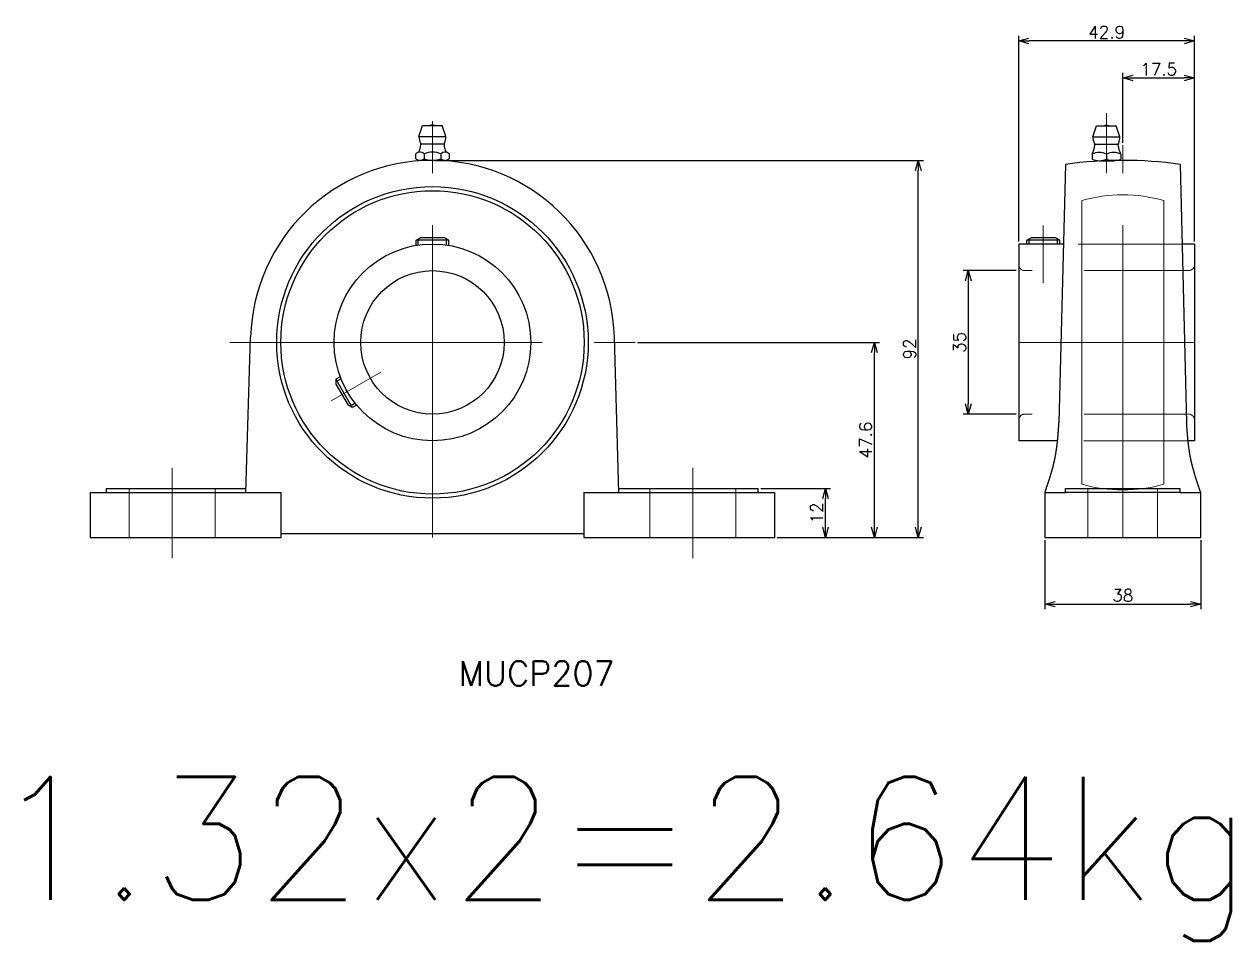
# Model space of a CAD drawing. Header units: millimetres. Extents: x -8731 to 85711, y -14522 to 31379.
# Drawn here: x 4760.3 to 5054.7, y -3097.1 to -2873.5 of the extents above; entities that cross this region are included whole.
import ezdxf

# ---------------------------------------------------------------- set-up
doc = ezdxf.new("R2010")
doc.units = ezdxf.units.MM
doc.header["$LTSCALE"] = 4
doc.header["$PDMODE"] = 99
doc.header["$PDSIZE"] = 1
doc.linetypes.add('CENTER2', pattern=[28.575, 19.05, -3.175, 3.175, -3.175])
doc.linetypes.add('HIDDEN', pattern=[9.525, 6.35, -3.175])
for name, color, linetype, lineweight in [('04_HIDDEN', 2, 'HIDDEN', 13), ('05_CENTER', 4, 'CENTER2', 13), ('08_DIM', 3, 'Continuous', 13)]:
    doc.layers.add(name, color=color, linetype=linetype, lineweight=lineweight)
doc.layers.add('10_DRAFT', color=8, linetype='Continuous', lineweight=0, plot=False)
doc.styles.add('KSS_TXT', font='txt.shx', dxfattribs={"bigfont": 'extfont2.shx'})
doc.dimstyles.new('KSS_DIM', dxfattribs={"dimscale": 3, "dimtxt": 3, "dimasz": 2.5, "dimexe": 1.25, "dimexo": 0.625, "dimtad": 1, "dimdsep": 46, "dimtxsty": 'KSS_TXT', "dimblk": 'OPEN30', "dimcen": 0, "dimazin": 2, "dimtfac": 0.75, "dimtmove": 0, "dimatfit": 3, "dimldrblk": 'OPEN30', "dimfxl": 1, "dimtolj": 1, "dimarcsym": 0})

# ---------------------------------------------------------------- blocks, each defined once
blk = doc.blocks.new('MUCP207c_1')
at = {"color": 0}
for p, q in [((-7.3, 97.72), (-6.4, 100.42)), ((-6.4, 100.42), (-1.6, 100.42)), ((-0.7, 97.72), (-1.6, 100.42)), ((-7.3, 97.72), (-0.7, 97.72)), ((-6.8, 95.97), (-1.2, 95.97)), ((-7.5, 93.55), (-7.5, 92.29)), ((-5.75, 91.92), (-2.25, 91.92)), ((-4, 93.55), (-4, 92.29)), ((-0.5, 93.55), (-0.5, 92.29)), ((-14, 91.01), (-15.58, 27.98)), ((14, 91.01), (15.58, 27.98)), ((-25.4, 71.6), (-25.4, 23.6)), ((-14.49, 71.6), (-25.4, 71.6)), ((-23.4, 72.5), (-22.36, 73.1)), ((-23.4, 71.6), (-23.4, 72.5)), ((-15.4, 72.5), (-23.4, 72.5)), ((-22.85, 71.6), (-22.85, 72.82)), ((-16.44, 73.1), (-22.36, 73.1)), ((-15.4, 72.5), (-16.44, 73.1)), ((-15.95, 71.6), (-15.95, 72.82)), ((-15.4, 71.6), (-15.4, 72.5)), ((17.5, 71.6), (14.49, 71.6)), ((17.5, 71.6), (17.5, 23.6)), ((-15.93, 23.6), (-25.4, 23.6)), ((17.5, 23.6), (15.93, 23.6)), ((-14, 12), (14, 12)), ((-14, 11), (-14, 12)), ((14, 11), (14, 12)), ((-19, 11), (-19, 0)), ((-19, 11), (-14, 11)), ((14, 11), (-14, 11)), ((14, 11), (19, 11)), ((19, 0), (19, 11)), ((-19, 0), (19, 0))]:
    blk.add_line(p, q, dxfattribs=at)
for points in [[(-19, 11, 0), (-18.96, 11.1, 0), (-18.93, 11.21, 0), (-18.89, 11.31, 0), (-18.86, 11.42, 0), (-18.82, 11.52, 0), (-18.79, 11.62, 0), (-18.75, 11.73, 0), (-18.72, 11.83, 0), (-18.68, 11.94, 0), (-18.65, 12.04, 0), (-18.61, 12.14, 0), (-18.58, 12.25, 0), (-18.54, 12.35, 0), (-18.51, 12.46, 0), (-18.47, 12.56, 0), (-18.44, 12.66, 0), (-18.4, 12.77, 0), (-18.37, 12.87, 0), (-18.33, 12.98, 0), (-18.3, 13.08, 0), (-18.26, 13.18, 0), (-18.23, 13.29, 0), (-18.19, 13.39, 0), (-18.16, 13.5, 0), (-18.12, 13.6, 0), (-18.09, 13.71, 0), (-18.06, 13.81, 0), (-18.02, 13.91, 0), (-17.99, 14.02, 0), (-17.96, 14.12, 0), (-17.92, 14.23, 0), (-17.89, 14.33, 0), (-17.86, 14.44, 0), (-17.82, 14.54, 0), (-17.79, 14.64, 0), (-17.76, 14.75, 0), (-17.72, 14.85, 0), (-17.69, 14.96, 0), (-17.66, 15.06, 0), (-17.63, 15.17, 0), (-17.6, 15.27, 0), (-17.56, 15.38, 0), (-17.53, 15.48, 0), (-17.5, 15.59, 0), (-17.47, 15.69, 0), (-17.44, 15.8, 0), (-17.41, 15.9, 0), (-17.38, 16.01, 0), (-17.35, 16.11, 0), (-17.32, 16.22, 0), (-17.29, 16.32, 0), (-17.26, 16.43, 0), (-17.23, 16.53, 0), (-17.2, 16.64, 0), (-17.17, 16.74, 0), (-17.14, 16.85, 0), (-17.11, 16.95, 0), (-17.08, 17.06, 0), (-17.06, 17.16, 0), (-17.03, 17.27, 0), (-17, 17.37, 0), (-16.97, 17.48, 0), (-16.95, 17.59, 0), (-16.92, 17.69, 0), (-16.89, 17.8, 0), (-16.87, 17.9, 0), (-16.84, 18.01, 0), (-16.82, 18.12, 0), (-16.79, 18.22, 0), (-16.77, 18.33, 0), (-16.74, 18.43, 0), (-16.72, 18.54, 0), (-16.69, 18.65, 0), (-16.67, 18.75, 0), (-16.65, 18.86, 0), (-16.63, 18.97, 0), (-16.6, 19.07, 0), (-16.58, 19.18, 0), (-16.56, 19.29, 0), (-16.54, 19.39, 0), (-16.52, 19.5, 0), (-16.49, 19.61, 0), (-16.47, 19.71, 0), (-16.45, 19.82, 0), (-16.43, 19.93, 0), (-16.41, 20.03, 0), (-16.4, 20.14, 0), (-16.38, 20.25, 0), (-16.36, 20.36, 0), (-16.34, 20.46, 0), (-16.32, 20.57, 0), (-16.3, 20.68, 0), (-16.29, 20.79, 0), (-16.27, 20.89, 0), (-16.25, 21, 0), (-16.24, 21.11, 0), (-16.22, 21.22, 0), (-16.2, 21.32, 0), (-16.19, 21.43, 0), (-16.17, 21.54, 0), (-16.16, 21.65, 0), (-16.14, 21.76, 0), (-16.13, 21.87, 0), (-16.11, 21.97, 0), (-16.1, 22.08, 0), (-16.09, 22.19, 0), (-16.07, 22.3, 0), (-16.06, 22.41, 0), (-16.05, 22.52, 0), (-16.03, 22.62, 0), (-16.02, 22.73, 0), (-16.01, 22.84, 0), (-16, 22.95, 0), (-15.98, 23.06, 0), (-15.97, 23.17, 0), (-15.96, 23.28, 0), (-15.95, 23.38, 0), (-15.94, 23.49, 0), (-15.93, 23.6, 0), (-15.91, 23.71, 0), (-15.9, 23.82, 0), (-15.89, 23.93, 0), (-15.88, 24.04, 0), (-15.87, 24.15, 0), (-15.86, 24.26, 0), (-15.85, 24.36, 0), (-15.84, 24.47, 0), (-15.83, 24.58, 0), (-15.82, 24.69, 0), (-15.81, 24.8, 0), (-15.8, 24.91, 0), (-15.79, 25.02, 0), (-15.79, 25.13, 0), (-15.78, 25.24, 0), (-15.77, 25.35, 0), (-15.76, 25.46, 0), (-15.75, 25.57, 0), (-15.74, 25.68, 0), (-15.73, 25.79, 0), (-15.72, 25.89, 0), (-15.72, 26, 0), (-15.71, 26.11, 0), (-15.7, 26.22, 0), (-15.69, 26.33, 0), (-15.68, 26.44, 0), (-15.68, 26.55, 0), (-15.67, 26.66, 0), (-15.66, 26.77, 0), (-15.65, 26.88, 0), (-15.64, 26.99, 0), (-15.64, 27.1, 0), (-15.63, 27.21, 0), (-15.62, 27.32, 0), (-15.61, 27.43, 0), (-15.61, 27.54, 0), (-15.6, 27.65, 0), (-15.59, 27.76, 0), (-15.58, 27.87, 0), (-15.58, 27.98, 0)], [(19, 11, 0), (18.96, 11.1, 0), (18.93, 11.21, 0), (18.89, 11.31, 0), (18.86, 11.42, 0), (18.82, 11.52, 0), (18.79, 11.62, 0), (18.75, 11.73, 0), (18.72, 11.83, 0), (18.68, 11.94, 0), (18.65, 12.04, 0), (18.61, 12.14, 0), (18.57, 12.25, 0), (18.54, 12.35, 0), (18.5, 12.46, 0), (18.47, 12.56, 0), (18.43, 12.66, 0), (18.4, 12.77, 0), (18.36, 12.87, 0), (18.33, 12.98, 0), (18.3, 13.08, 0), (18.26, 13.18, 0), (18.23, 13.29, 0), (18.19, 13.39, 0), (18.16, 13.5, 0), (18.12, 13.6, 0), (18.09, 13.71, 0), (18.06, 13.81, 0), (18.02, 13.91, 0), (17.99, 14.02, 0), (17.95, 14.12, 0), (17.92, 14.23, 0), (17.89, 14.33, 0), (17.85, 14.44, 0), (17.82, 14.54, 0), (17.79, 14.64, 0), (17.76, 14.75, 0), (17.72, 14.85, 0), (17.69, 14.96, 0), (17.66, 15.06, 0), (17.63, 15.17, 0), (17.59, 15.27, 0), (17.56, 15.38, 0), (17.53, 15.48, 0), (17.5, 15.59, 0), (17.47, 15.69, 0), (17.44, 15.8, 0), (17.41, 15.9, 0), (17.38, 16.01, 0), (17.35, 16.11, 0), (17.32, 16.22, 0), (17.29, 16.32, 0), (17.26, 16.43, 0), (17.23, 16.53, 0), (17.2, 16.64, 0), (17.17, 16.74, 0), (17.14, 16.85, 0), (17.11, 16.95, 0), (17.08, 17.06, 0), (17.06, 17.16, 0), (17.03, 17.27, 0), (17, 17.37, 0), (16.97, 17.48, 0), (16.95, 17.59, 0), (16.92, 17.69, 0), (16.89, 17.8, 0), (16.87, 17.9, 0), (16.84, 18.01, 0), (16.82, 18.12, 0), (16.79, 18.22, 0), (16.77, 18.33, 0), (16.74, 18.43, 0), (16.72, 18.54, 0), (16.69, 18.65, 0), (16.67, 18.75, 0), (16.65, 18.86, 0), (16.62, 18.97, 0), (16.6, 19.07, 0), (16.58, 19.18, 0), (16.56, 19.29, 0), (16.54, 19.39, 0), (16.51, 19.5, 0), (16.49, 19.61, 0), (16.47, 19.71, 0), (16.45, 19.82, 0), (16.43, 19.93, 0), (16.41, 20.03, 0), (16.39, 20.14, 0), (16.38, 20.25, 0), (16.36, 20.36, 0), (16.34, 20.46, 0), (16.32, 20.57, 0), (16.3, 20.68, 0), (16.29, 20.79, 0), (16.27, 20.89, 0), (16.25, 21, 0), (16.24, 21.11, 0), (16.22, 21.22, 0), (16.2, 21.32, 0), (16.19, 21.43, 0), (16.17, 21.54, 0), (16.16, 21.65, 0), (16.14, 21.76, 0), (16.13, 21.87, 0), (16.11, 21.97, 0), (16.1, 22.08, 0), (16.09, 22.19, 0), (16.07, 22.3, 0), (16.06, 22.41, 0), (16.05, 22.52, 0), (16.03, 22.62, 0), (16.02, 22.73, 0), (16.01, 22.84, 0), (15.99, 22.95, 0), (15.98, 23.06, 0), (15.97, 23.17, 0), (15.96, 23.28, 0), (15.95, 23.38, 0), (15.94, 23.49, 0), (15.92, 23.6, 0), (15.91, 23.71, 0), (15.9, 23.82, 0), (15.89, 23.93, 0), (15.88, 24.04, 0), (15.87, 24.15, 0), (15.86, 24.26, 0), (15.85, 24.36, 0), (15.84, 24.47, 0), (15.83, 24.58, 0), (15.82, 24.69, 0), (15.81, 24.8, 0), (15.8, 24.91, 0), (15.79, 25.02, 0), (15.78, 25.13, 0), (15.78, 25.24, 0), (15.77, 25.35, 0), (15.76, 25.46, 0), (15.75, 25.57, 0), (15.74, 25.68, 0), (15.73, 25.79, 0), (15.72, 25.89, 0), (15.72, 26, 0), (15.71, 26.11, 0), (15.7, 26.22, 0), (15.69, 26.33, 0), (15.68, 26.44, 0), (15.68, 26.55, 0), (15.67, 26.66, 0), (15.66, 26.77, 0), (15.65, 26.88, 0), (15.64, 26.99, 0), (15.64, 27.1, 0), (15.63, 27.21, 0), (15.62, 27.32, 0), (15.61, 27.43, 0), (15.61, 27.54, 0), (15.6, 27.65, 0), (15.59, 27.76, 0), (15.58, 27.87, 0), (15.58, 27.98, 0)]]:
    blk.add_polyline3d(points, dxfattribs=at)
for centre, radius, start, end in [((-4, 98.93), 1.59, 69.555, 110.445), ((-4, 97.72), 3.3, 180, 208.0616), ((-4, 97.72), 3.3, 331.9384, 0), ((-12.79, 96.34), 6, 332.3723, 353.8983), ((-7.62, 95.79), 0.8, 353.8983, 28.0616), ((-0.38, 95.79), 0.8, 151.9384, 186.1017), ((4.79, 96.34), 6, 186.1017, 207.6277), ((0, -7), 99, 81.8703, 98.1297), ((-5.75, 89.6), 4.32, 66.1022, 113.8978), ((-5.75, 96.24), 4.32, 246.1022, 293.8978), ((-2.25, 89.6), 4.32, 66.1022, 113.8978), ((-2.25, 96.24), 4.32, 246.1022, 293.8978)]:
    blk.add_arc(centre, radius, start, end, dxfattribs=at)
at = {"layer": '04_HIDDEN', "color": 0}
for p, q in [((14.49, 71.6), (-14.49, 71.6)), ((16, 65.1), (-23.9, 65.1)), ((16, 30.1), (-23.9, 30.1)), ((-25.4, 28.6), (-25.4, 26.67)), ((15.93, 23.6), (-15.93, 23.6)), ((-8.5, 12), (-8.5, 0)), ((8.5, 12), (8.5, 0))]:
    blk.add_line(p, q, dxfattribs=at)
for centre, start, end in [((-23.9, 66.6), 180, 270), ((16, 66.6), 270, 0), ((-23.9, 28.6), 90, 180), ((16, 28.6), 0, 90)]:
    blk.add_arc(centre, 1.5, start, end, dxfattribs=at)
at = {"layer": '05_CENTER', "color": 0}
for p, q in [((-4, 88.92), (-4, 103.52)), ((0, 0), (0, 95.67)), ((-19.4, 76.1), (-19.4, 62.1))]:
    blk.add_line(p, q, dxfattribs=at)
at = {"layer": '10_DRAFT'}
for p, q in [((-10, 13.02), (-10, 82.18)), ((10, 13.02), (10, 82.18)), ((-25.4, 47.6), (17.5, 47.6))]:
    blk.add_line(p, q, dxfattribs=at)
for start, end in [(73.8724, 106.1276), (253.8724, 286.1276)]:
    blk.add_arc((0, 47.6), 36, start, end, dxfattribs=at)
blk = doc.blocks.new('MUCP207a_1')
at = {"color": 0}
for p, q in [((-3.3, 97.8), (-2.4, 100.5)), ((-2.4, 100.5), (2.4, 100.5)), ((3.3, 97.8), (2.4, 100.5)), ((-3.3, 97.8), (3.3, 97.8)), ((-2.8, 96.05), (2.8, 96.05)), ((-4.04, 92.37), (-4.04, 93.63)), ((3.03, 92), (-3.03, 92)), ((-2.02, 93.63), (-2.02, 92.37)), ((2.02, 93.63), (2.02, 92.37)), ((4.04, 93.63), (4.04, 92.37)), ((-4, 72.5), (-2.96, 73.1)), ((-4, 71.26), (-4, 72.5)), ((4, 72.5), (-4, 72.5)), ((-3.45, 71.35), (-3.45, 72.82)), ((2.96, 73.1), (-2.96, 73.1)), ((4, 72.5), (2.96, 73.1)), ((3.45, 71.35), (3.45, 72.82)), ((4, 71.26), (4, 72.5)), ((-45.5, 11), (-44.38, 48.91)), ((45.5, 11), (44.38, 48.91)), ((-22.49, 39.23), (-23.56, 38.61)), ((-22.29, 38.71), (-23.56, 37.98)), ((-23.56, 38.61), (-23.56, 37.41)), ((-23.56, 38.61), (-19.56, 31.69)), ((-23.56, 37.41), (-20.6, 32.29)), ((-18.84, 32.74), (-20.11, 32)), ((-19.56, 31.69), (-20.6, 32.29)), ((-18.49, 32.3), (-19.56, 31.69)), ((-79.5, 12), (-45.47, 12)), ((-79.5, 11), (-79.5, 12)), ((45.47, 12), (79.5, 12)), ((79.5, 11), (79.5, 12)), ((-83.5, 11), (-83.5, 0)), ((-83.5, 11), (-78.5, 11)), ((-78.5, 11), (-45.5, 11)), ((-45.5, 11), (-36.95, 11)), ((-36.95, 0), (-36.95, 11)), ((36.95, 11), (45.5, 11)), ((36.95, 11), (36.95, 0)), ((45.5, 11), (78.5, 11)), ((78.5, 11), (83.5, 11)), ((83.5, 0), (83.5, 11)), ((-83.5, 0), (-36.95, 0)), ((-36.95, 1), (36.95, 1)), ((36.95, 0), (83.5, 0))]:
    blk.add_line(p, q, dxfattribs=at)
for radius in [38, 37, 24, 17.5]:
    blk.add_circle((0, 47.6), radius, dxfattribs=at)
for centre, radius, start, end in [((0, 99.01), 1.59, 69.555, 110.445), ((0, 97.8), 3.3, 180, 208.0616), ((0, 97.8), 3.3, 331.9384, 0), ((-8.79, 96.42), 6, 336.1715, 353.8983), ((-3.62, 95.87), 0.8, 353.8983, 28.0616), ((3.62, 95.87), 0.8, 151.9384, 186.1017), ((8.79, 96.42), 6, 186.1017, 203.8285), ((0, 47.6), 44.4, 1.6912, 178.3088), ((-3.03, 92.44), 1.56, 49.7398, 130.2602), ((-3.03, 93.56), 1.56, 229.7398, 310.2602), ((0, 88.3), 5.7, 69.2291, 110.7709), ((0, 97.7), 5.7, 249.2291, 290.7709), ((3.03, 92.44), 1.56, 49.7398, 130.2602), ((3.03, 93.56), 1.56, 229.7398, 310.2602)]:
    blk.add_arc(centre, radius, start, end, dxfattribs=at)
at = {"layer": '04_HIDDEN', "color": 0}
for p, q in [((-74, 12), (-74, 0)), ((-53, 12), (-53, 0)), ((53, 12), (53, 0)), ((74, 12), (74, 0))]:
    blk.add_line(p, q, dxfattribs=at)
at = {"layer": '05_CENTER', "color": 0}
for p, q in [((0, 0), (0, 102.47)), ((-49.42, 47.6), (49.42, 47.6)), ((-24.68, 33.35), (-12.56, 40.35)), ((-63.5, 17), (-63.5, -5)), ((63.5, 17), (63.5, -5))]:
    blk.add_line(p, q, dxfattribs=at)
blk = doc.blocks.new('_Open30')
at = {"color": 0, "linetype": 'ByBlock', "lineweight": -2}
for p, q in [((-1, 0.27), (0, 0)), ((0, 0), (-1, -0.27)), ((0, 0), (-1, 0))]:
    blk.add_line(p, q, dxfattribs=at)
blk = doc.blocks.new('*D1081')
at = {"layer": '08_DIM', "color": 0, "lineweight": -2, "transparency": 16777216}
for p, q in [((4860.54, -2906.72), (4979.71, -2906.72)), ((4978.46, -2996.22), (4978.46, -2909.22)), ((4944.04, -2998.72), (4979.71, -2998.72))]:
    blk.add_line(p, q, dxfattribs=at)
at = {"layer": 'Defpoints', "color": 0, "transparency": 16777216}
for p in [(4859.92, -2906.72), (4978.46, -2906.72), (4943.42, -2998.72)]:
    blk.add_point(p, dxfattribs=at)
at = {"layer": '08_DIM', "color": 0, "lineweight": -2, "transparency": 16777216, "xscale": 2.5, "yscale": 2.5, "zscale": 2.5}
for p, rotation in [((4978.46, -2906.72), 90), ((4978.46, -2998.72), 270)]:
    blk.add_blockref('_Open30', p, dxfattribs=dict(at, rotation=rotation))
at = {"layer": '08_DIM', "color": 0, "transparency": 16777216, "insert": (4976.34, -2952.72), "char_height": 3, "attachment_point": 5, "rotation": 90, "style": 'KSS_TXT'}
blk.add_mtext('\\A1;92', dxfattribs=at)
blk = doc.blocks.new('*D1082')
at = {"layer": '08_DIM', "color": 0, "lineweight": -2, "transparency": 16777216}
for p, q in [((4909.97, -2951.12), (4968.98, -2951.12)), ((4967.73, -2996.22), (4967.73, -2953.62)), ((4944.04, -2998.72), (4968.98, -2998.72))]:
    blk.add_line(p, q, dxfattribs=at)
at = {"layer": 'Defpoints', "color": 0, "transparency": 16777216}
for p in [(4909.34, -2951.12), (4967.73, -2951.12), (4943.42, -2998.72)]:
    blk.add_point(p, dxfattribs=at)
at = {"layer": '08_DIM', "color": 0, "lineweight": -2, "transparency": 16777216, "xscale": 2.5, "yscale": 2.5, "zscale": 2.5}
for p, rotation in [((4967.73, -2951.12), 90), ((4967.73, -2998.72), 270)]:
    blk.add_blockref('_Open30', p, dxfattribs=dict(at, rotation=rotation))
at = {"layer": '08_DIM', "color": 0, "transparency": 16777216, "insert": (4965.61, -2974.92), "char_height": 3, "attachment_point": 5, "rotation": 90, "style": 'KSS_TXT'}
blk.add_mtext('\\A1;47.6', dxfattribs=at)
blk = doc.blocks.new('*D1083')
at = {"layer": '08_DIM', "color": 0, "lineweight": -2, "transparency": 16777216}
for p, q in [((4940.04, -2986.72), (4957.05, -2986.72)), ((4955.8, -2996.22), (4955.8, -2989.22)), ((4944.04, -2998.72), (4957.05, -2998.72))]:
    blk.add_line(p, q, dxfattribs=at)
at = {"layer": 'Defpoints', "color": 0, "transparency": 16777216}
for p in [(4939.42, -2986.72), (4955.8, -2986.72), (4943.42, -2998.72)]:
    blk.add_point(p, dxfattribs=at)
at = {"layer": '08_DIM', "color": 0, "lineweight": -2, "transparency": 16777216, "xscale": 2.5, "yscale": 2.5, "zscale": 2.5}
for p, rotation in [((4955.8, -2986.72), 90), ((4955.8, -2998.72), 270)]:
    blk.add_blockref('_Open30', p, dxfattribs=dict(at, rotation=rotation))
at = {"layer": '08_DIM', "color": 0, "transparency": 16777216, "insert": (4953.67, -2992.72), "char_height": 3, "attachment_point": 5, "rotation": 90, "style": 'KSS_TXT'}
blk.add_mtext('\\A1;12', dxfattribs=at)
blk = doc.blocks.new('*D1089')
at = {"layer": '08_DIM', "color": 0, "lineweight": -2, "transparency": 16777216}
for p, q in [((5002.95, -2926.49), (5002.95, -2876.34)), ((5045.85, -2926.49), (5045.85, -2876.34)), ((5043.35, -2877.59), (5005.45, -2877.59))]:
    blk.add_line(p, q, dxfattribs=at)
at = {"layer": 'Defpoints', "color": 0, "transparency": 16777216}
for p in [(5002.95, -2877.59), (5002.95, -2927.12), (5045.85, -2927.12)]:
    blk.add_point(p, dxfattribs=at)
at = {"layer": '08_DIM', "color": 0, "lineweight": -2, "transparency": 16777216, "xscale": 2.5, "yscale": 2.5, "zscale": 2.5, "rotation": 180}
blk.add_blockref('_Open30', (5002.95, -2877.59), dxfattribs=at)
at = {"layer": '08_DIM', "color": 0, "lineweight": -2, "transparency": 16777216, "xscale": 2.5, "yscale": 2.5, "zscale": 2.5}
blk.add_blockref('_Open30', (5045.85, -2877.59), dxfattribs=at)
at = {"layer": '08_DIM', "color": 0, "transparency": 16777216, "insert": (5024.4, -2875.46), "char_height": 3, "attachment_point": 5, "style": 'KSS_TXT'}
blk.add_mtext('\\A1;42.9', dxfattribs=at)
blk = doc.blocks.new('*D1090')
at = {"layer": '08_DIM', "color": 0, "lineweight": -2, "transparency": 16777216}
for p, q in [((5028.35, -2902.42), (5028.35, -2885.36)), ((5045.85, -2926.49), (5045.85, -2885.36)), ((5030.85, -2886.61), (5043.35, -2886.61))]:
    blk.add_line(p, q, dxfattribs=at)
at = {"layer": 'Defpoints', "color": 0, "transparency": 16777216}
for p in [(5045.85, -2886.61), (5028.35, -2903.05), (5045.85, -2927.12)]:
    blk.add_point(p, dxfattribs=at)
at = {"layer": '08_DIM', "color": 0, "lineweight": -2, "transparency": 16777216, "xscale": 2.5, "yscale": 2.5, "zscale": 2.5, "rotation": 180}
blk.add_blockref('_Open30', (5028.35, -2886.61), dxfattribs=at)
at = {"layer": '08_DIM', "color": 0, "lineweight": -2, "transparency": 16777216, "xscale": 2.5, "yscale": 2.5, "zscale": 2.5}
blk.add_blockref('_Open30', (5045.85, -2886.61), dxfattribs=at)
at = {"layer": '08_DIM', "color": 0, "transparency": 16777216, "insert": (5037.1, -2884.48), "char_height": 3, "attachment_point": 5, "style": 'KSS_TXT'}
blk.add_mtext('\\A1;17.5', dxfattribs=at)
blk = doc.blocks.new('*D1091')
at = {"layer": '08_DIM', "color": 0, "lineweight": -2, "transparency": 16777216}
for p, q in [((5009.35, -2999.34), (5009.35, -3016.21)), ((5047.35, -2999.34), (5047.35, -3016.21)), ((5011.85, -3014.96), (5044.85, -3014.96))]:
    blk.add_line(p, q, dxfattribs=at)
at = {"layer": 'Defpoints', "color": 0, "transparency": 16777216}
for p in [(5009.35, -2998.72), (5047.35, -2998.72), (5047.35, -3014.96)]:
    blk.add_point(p, dxfattribs=at)
at = {"layer": '08_DIM', "color": 0, "lineweight": -2, "transparency": 16777216, "xscale": 2.5, "yscale": 2.5, "zscale": 2.5, "rotation": 180}
blk.add_blockref('_Open30', (5009.35, -3014.96), dxfattribs=at)
at = {"layer": '08_DIM', "color": 0, "lineweight": -2, "transparency": 16777216, "xscale": 2.5, "yscale": 2.5, "zscale": 2.5}
blk.add_blockref('_Open30', (5047.35, -3014.96), dxfattribs=at)
at = {"layer": '08_DIM', "color": 0, "transparency": 16777216, "insert": (5028.35, -3012.84), "char_height": 3, "attachment_point": 5, "style": 'KSS_TXT'}
blk.add_mtext('\\A1;38', dxfattribs=at)
blk = doc.blocks.new('*D1092')
at = {"layer": '08_DIM', "color": 0, "lineweight": -2, "transparency": 16777216}
for p, q in [((5002.33, -2933.62), (4989.41, -2933.62)), ((4990.66, -2936.12), (4990.66, -2966.12)), ((5002.33, -2968.62), (4989.41, -2968.62))]:
    blk.add_line(p, q, dxfattribs=at)
at = {"layer": 'Defpoints', "color": 0, "transparency": 16777216}
for p in [(5002.95, -2933.62), (4990.66, -2968.62), (5002.95, -2968.62)]:
    blk.add_point(p, dxfattribs=at)
at = {"layer": '08_DIM', "color": 0, "lineweight": -2, "transparency": 16777216, "xscale": 2.5, "yscale": 2.5, "zscale": 2.5}
for p, rotation in [((4990.66, -2933.62), 90), ((4990.66, -2968.62), 270)]:
    blk.add_blockref('_Open30', p, dxfattribs=dict(at, rotation=rotation))
at = {"layer": '08_DIM', "color": 0, "transparency": 16777216, "insert": (4988.53, -2951.12), "char_height": 3, "attachment_point": 5, "rotation": 90, "style": 'KSS_TXT'}
blk.add_mtext('\\A1;35', dxfattribs=at)

msp = doc.modelspace()

# ---------------------------------------------------------------- block references
at = {"color": 4}
for name, p in [('MUCP207a_1', (4859.91869, -2998.71922)), ('MUCP207c_1', (5028.35174, -2998.71922))]:
    msp.add_blockref(name, p, dxfattribs=at)

# ---------------------------------------------------------------- texts
at = {"color": 0, "style": 'KSS_TXT'}
msp.add_text('MUCP207', height=6, dxfattribs=at).set_placement((4866.30385, -3034.85048))
at = {"layer": '08_DIM', "color": 1, "style": 'KSS_TXT'}
msp.add_text('1.32x2=2.64kg', height=30, dxfattribs=at).set_placement((4752.57449, -3087.09561))

# ---------------------------------------------------------------- dimensions: what is measured, and where the dimension line sits
at = {"layer": '08_DIM'}
for base, p1, p2, picture, middle in [((5002.95174, -2877.58533), (5045.85174, -2927.11922), (5002.95174, -2927.11922), '*D1089', (5024.40174, -2875.46033)), ((5045.85174, -2886.61194), (5028.35174, -2903.04952), (5045.85174, -2927.11922), '*D1090', (5037.10174, -2884.48486)), ((5047.35174, -3014.96167), (5009.35174, -2998.71922), (5047.35174, -2998.71922), '*D1091', (5028.35174, -3012.83667))]:
    dim = msp.add_linear_dim(base=base, p1=p1, p2=p2, dimstyle='KSS_DIM', override={"dimscale": 1}, dxfattribs=at)
    dim.commit()
    dim.dimension.update_dxf_attribs({"geometry": picture, "text_midpoint": middle})
for base, p1, p2, picture, middle in [((4978.46277, -2906.71922), (4943.41869, -2998.71922), (4859.91869, -2906.71922), '*D1081', (4976.33777, -2952.71922)), ((4990.6617, -2968.61922), (5002.95174, -2933.61922), (5002.95174, -2968.61922), '*D1092', (4988.53462, -2951.11922)), ((4967.73206, -2951.11922), (4943.41869, -2998.71922), (4909.34022, -2951.11922), '*D1082', (4965.60706, -2974.91922)), ((4955.7983, -2986.71922), (4943.41869, -2998.71922), (4939.41869, -2986.71922), '*D1083', (4953.6733, -2992.71922))]:
    dim = msp.add_linear_dim(base=base, p1=p1, p2=p2, angle=90, dimstyle='KSS_DIM', override={"dimscale": 1}, dxfattribs=at)
    dim.commit()
    dim.dimension.update_dxf_attribs({"geometry": picture, "text_midpoint": middle})

doc.saveas('drawing.dxf')
